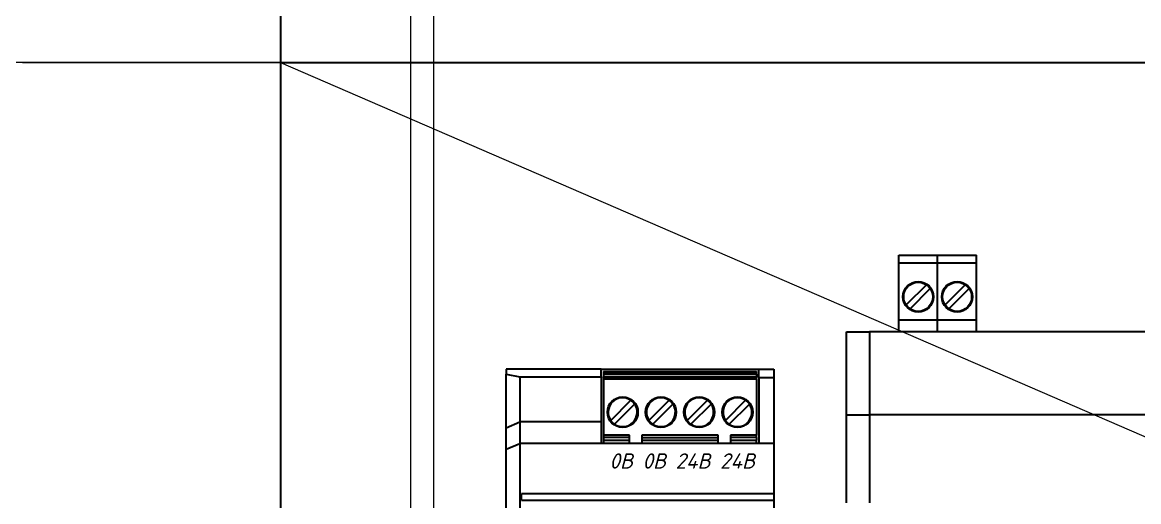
# Model space of a CAD drawing. Header units: millimetres. Extents: x 0 to 53000, y -591 to 24400.
# Drawn here: x 6847.3 to 6993.2, y 2937.7 to 3000.3 of the extents above; entities that cross this region are included whole.
import ezdxf
from ezdxf.enums import TextEntityAlignment as Align

# ---------------------------------------------------------------- set-up
doc = ezdxf.new("R2010")
doc.units = ezdxf.units.MM
doc.layers.add('КК перф 40х60', color=6, linetype='Continuous', lineweight=30)
doc.layers.add('Основная', color=7, linetype='Continuous', lineweight=30)
doc.layers.add('Привязки', color=2, linetype='Continuous', lineweight=0, plot=False, transparency=0.8)
doc.styles.add('текст', font='isocpeui.ttf')

# ---------------------------------------------------------------- blocks, each defined once
blk = doc.blocks.new('БП60А')
at = {"layer": 'Основная', "linetype": 'Continuous', "lineweight": 30}
for p, q in [((12.42, 40), (0, 40)), ((0, 40), (0, 39.33)), ((12.42, 39.01), (12.42, 40)), ((12.42, 40), (33.02, 40)), ((12.73, 39.7), (12.73, 39.5)), ((12.73, 39.7), (32.73, 39.7)), ((12.73, 39.5), (12.73, 39.35)), ((12.73, 39.5), (32.73, 39.5)), ((32.73, 39.5), (32.73, 39.7)), ((32.73, 39.35), (32.73, 39.5)), ((33.02, 40), (35, 40)), ((33.02, 38.84), (33.02, 40)), ((35, 40), (35, 38.84)), ((0, 39.33), (1.8, 39.01)), ((0, 32.35), (0, 39.33)), ((1.8, 39.01), (12.42, 39.01)), ((1.8, 39.01), (1.8, 33.1)), ((12.42, 39.01), (12.42, 33.1)), ((12.73, 39.35), (12.73, 38.97)), ((32.73, 39.35), (12.73, 39.35)), ((12.73, 38.95), (12.73, 38.97)), ((32.73, 38.97), (12.73, 38.97)), ((12.73, 38.95), (12.73, 38.75)), ((32.73, 38.95), (12.73, 38.95)), ((12.73, 38.75), (12.73, 31.37)), ((12.73, 38.75), (32.73, 38.75)), ((32.73, 39.35), (32.73, 38.97)), ((32.73, 38.97), (32.73, 38.95)), ((32.73, 38.75), (32.73, 38.95)), ((32.73, 38.75), (32.73, 31.37)), ((33.02, 38.84), (33.02, 30.3)), ((35, 38.84), (33.02, 38.84)), ((35, 38.84), (35, 30.3)), ((32.73, 36.87), (32.73, 36.87)), ((32.73, 36.57), (32.73, 36.57)), ((13.67, 33.3), (16.3, 35.93)), ((13.67, 33.3), (16.3, 35.93)), ((16.79, 35.44), (14.16, 32.81)), ((16.3, 35.93), (16.3, 35.93)), ((18.67, 33.3), (21.3, 35.93)), ((18.67, 33.3), (21.3, 35.93)), ((21.79, 35.44), (19.16, 32.81)), ((21.3, 35.93), (21.3, 35.93)), ((23.67, 33.3), (26.3, 35.93)), ((23.67, 33.3), (26.3, 35.93)), ((26.79, 35.44), (24.16, 32.81)), ((26.3, 35.93), (26.3, 35.93)), ((31.3, 35.93), (28.67, 33.3)), ((31.3, 35.93), (28.67, 33.3)), ((29.16, 32.81), (31.79, 35.44)), ((31.3, 35.93), (31.3, 35.93)), ((32.73, 34.32), (32.73, 34.32)), ((0, 32.35), (1.8, 33.1)), ((0, 29.55), (0, 32.35)), ((1.8, 33.1), (1.8, 30.3)), ((12.42, 33.1), (1.8, 33.1)), ((12.42, 33.1), (12.42, 30.3)), ((32.73, 33.05), (32.73, 33.05)), ((32.73, 32.88), (32.73, 32.88)), ((32.73, 32.58), (32.73, 32.58)), ((32.73, 32.3), (32.73, 32.3)), ((16.13, 31.37), (12.73, 31.37)), ((12.73, 31.37), (12.73, 31.08)), ((12.73, 31.08), (12.73, 30.73)), ((16.13, 31.08), (12.73, 31.08)), ((12.73, 30.73), (12.73, 30.3)), ((12.73, 30.73), (16.13, 30.73)), ((16.13, 30.3), (16.13, 31.37)), ((17.73, 31.37), (17.73, 30.3)), ((27.73, 31.37), (17.73, 31.37)), ((17.73, 31.08), (27.73, 31.08)), ((17.73, 30.73), (27.73, 30.73)), ((27.73, 30.3), (27.73, 31.37)), ((29.33, 31.37), (29.33, 30.3)), ((32.73, 31.37), (29.33, 31.37)), ((32.73, 31.08), (29.33, 31.08)), ((29.33, 30.73), (32.73, 30.73)), ((32.73, 31.89), (32.73, 31.89)), ((32.73, 31.41), (32.73, 31.41)), ((32.73, 31.08), (32.73, 31.37)), ((32.73, 31.08), (32.73, 30.73)), ((32.73, 30.3), (32.73, 30.73)), ((0, 29.55), (1.8, 30.3)), ((0, -29.55), (0, 29.55)), ((1.8, 30.3), (1.8, -30.3)), ((12.42, 30.3), (1.8, 30.3)), ((35, 30.3), (12.42, 30.3)), ((35, 30.3), (35, 23.7)), ((35, 23.7), (2, 23.7)), ((2, 22.9), (2, 23.7)), ((35, 23.7), (35, 22.9)), ((2, 22.9), (35, 22.9)), ((35, 22.9), (35, -22.9))]:
    blk.add_line(p, q, dxfattribs=at)
for centre in [(15.23, 34.37), (20.23, 34.37), (25.23, 34.37), (30.23, 34.37)]:
    blk.add_circle(centre, 2, dxfattribs=at)
for centre, start, end in [((15.23, 34.37), 55.6635, 214.3365), ((15.23, 34.37), 235.6635, 34.3365), ((15.23, 34.37), 34.3365, 55.6635), ((20.23, 34.37), 55.6635, 214.3365), ((20.23, 34.37), 235.6635, 34.3365), ((20.23, 34.37), 34.3365, 55.6635), ((25.23, 34.37), 55.6635, 214.3365), ((25.23, 34.37), 235.6635, 34.3365), ((25.23, 34.37), 34.3365, 55.6635), ((30.23, 34.37), 55.6635, 214.3365), ((30.23, 34.37), 235.6635, 34.3365), ((30.23, 34.37), 34.3365, 55.6635), ((15.23, 34.37), 214.3365, 235.6635), ((20.23, 34.37), 214.3365, 235.6635), ((25.23, 34.37), 214.3365, 235.6635), ((30.23, 34.37), 214.3365, 235.6635)]:
    blk.add_arc(centre, 1.89, start, end, dxfattribs=at)
at = {"layer": 'Основная', "insert": (23, 28), "char_height": 2, "attachment_point": 5, "style": 'текст'}
blk.add_mtext_dynamic_manual_height_columns('0В 0В 24В 24В', width=29.635, gutter_width=200, heights=[4.93], dxfattribs=at)
at = {"layer": 'Основная', "style": 'текст'}
blk.add_attdef('№', text='', height=20, dxfattribs=at).set_placement((16, -52), align=Align.MIDDLE_CENTER)
blk = doc.blocks.new('ПР200')
for p, q in [((6.83, 53.85), (6.83, 54.85)), ((6.83, 54.85), (11.9, 54.85)), ((11.9, 53.85), (11.9, 54.85)), ((11.9, 54.85), (16.98, 54.85)), ((16.98, 53.85), (16.98, 54.85)), ((6.83, 53.85), (11.9, 53.85)), ((6.83, 46.42), (6.83, 53.85)), ((11.9, 53.85), (16.98, 53.85)), ((11.9, 46.42), (11.9, 53.85)), ((16.98, 46.42), (16.98, 53.85)), ((10.43, 50.98), (7.8, 48.35)), ((8.3, 47.86), (10.93, 50.49)), ((15.51, 50.98), (12.88, 48.35)), ((13.38, 47.86), (16.01, 50.49)), ((6.83, 46.42), (11.9, 46.42)), ((6.83, 44.85), (6.83, 46.42)), ((11.9, 46.42), (16.98, 46.42)), ((11.9, 44.85), (11.9, 46.42)), ((16.98, 44.85), (16.98, 46.42)), ((0, 44.85), (3, 44.85)), ((0, 34), (0, 44.85)), ((3, 44.85), (3, 34)), ((120, 44.85), (3, 44.85)), ((0, 34), (3, 34)), ((0, 22.5), (0, 34)), ((3, 34), (3, 22.5)), ((120, 34), (3, 34))]:
    blk.add_line(p, q)
for centre, radius in [((9.36, 49.42), 2), ((9.36, 49.42), 1.9), ((14.44, 49.42), 2), ((14.44, 49.42), 1.9)]:
    blk.add_circle(centre, radius)
for centre, start, end in [((9.36, 49.42), 34.3365, 55.6635), ((14.44, 49.42), 34.3365, 55.6635), ((9.36, 49.42), 214.3365, 235.6635), ((14.44, 49.42), 214.3365, 235.6635)]:
    blk.add_arc(centre, 1.89, start, end)
at = {"style": 'текст'}
blk.add_attdef('НАИМЕНОВАНИЕ', text='', height=10, dxfattribs=at).set_placement((61.5, -64.73), align=Align.MIDDLE_CENTER)

msp = doc.modelspace()

# ---------------------------------------------------------------- linework, layer by layer
at = {"layer": 'КК перф 40х60'}
for p, q in [((6880.99248, 3135), (6880.99248, 2564.99999)), ((6880.99248, 3135), (6880.99248, 2945)), ((6880.98149, 2994.99997), (7250.98149, 2994.99997))]:
    msp.add_line(p, q, dxfattribs=at)
at = {"layer": 'Привязки'}
for p, q in [((6897.99248, 3135), (6897.99248, 2524.99999)), ((6900.99248, 3135), (6900.99248, 2524.99999)), ((8088.52201, 2994.99997), (5187.39473, 2994.99997)), ((6847.26448, 2994.99997), (7284.76448, 2994.99997)), ((6880.99248, 2994.99997), (7250.98149, 2834.99999))]:
    msp.add_line(p, q, dxfattribs=at)

# ---------------------------------------------------------------- block references
at = {"layer": 'Основная'}
for name, p in [('ПР200', (6954.99243, 2914.99998)), ('БП60А', (6910.49243, 2914.97675))]:
    msp.add_blockref(name, p, dxfattribs=at)

doc.saveas('drawing.dxf')
